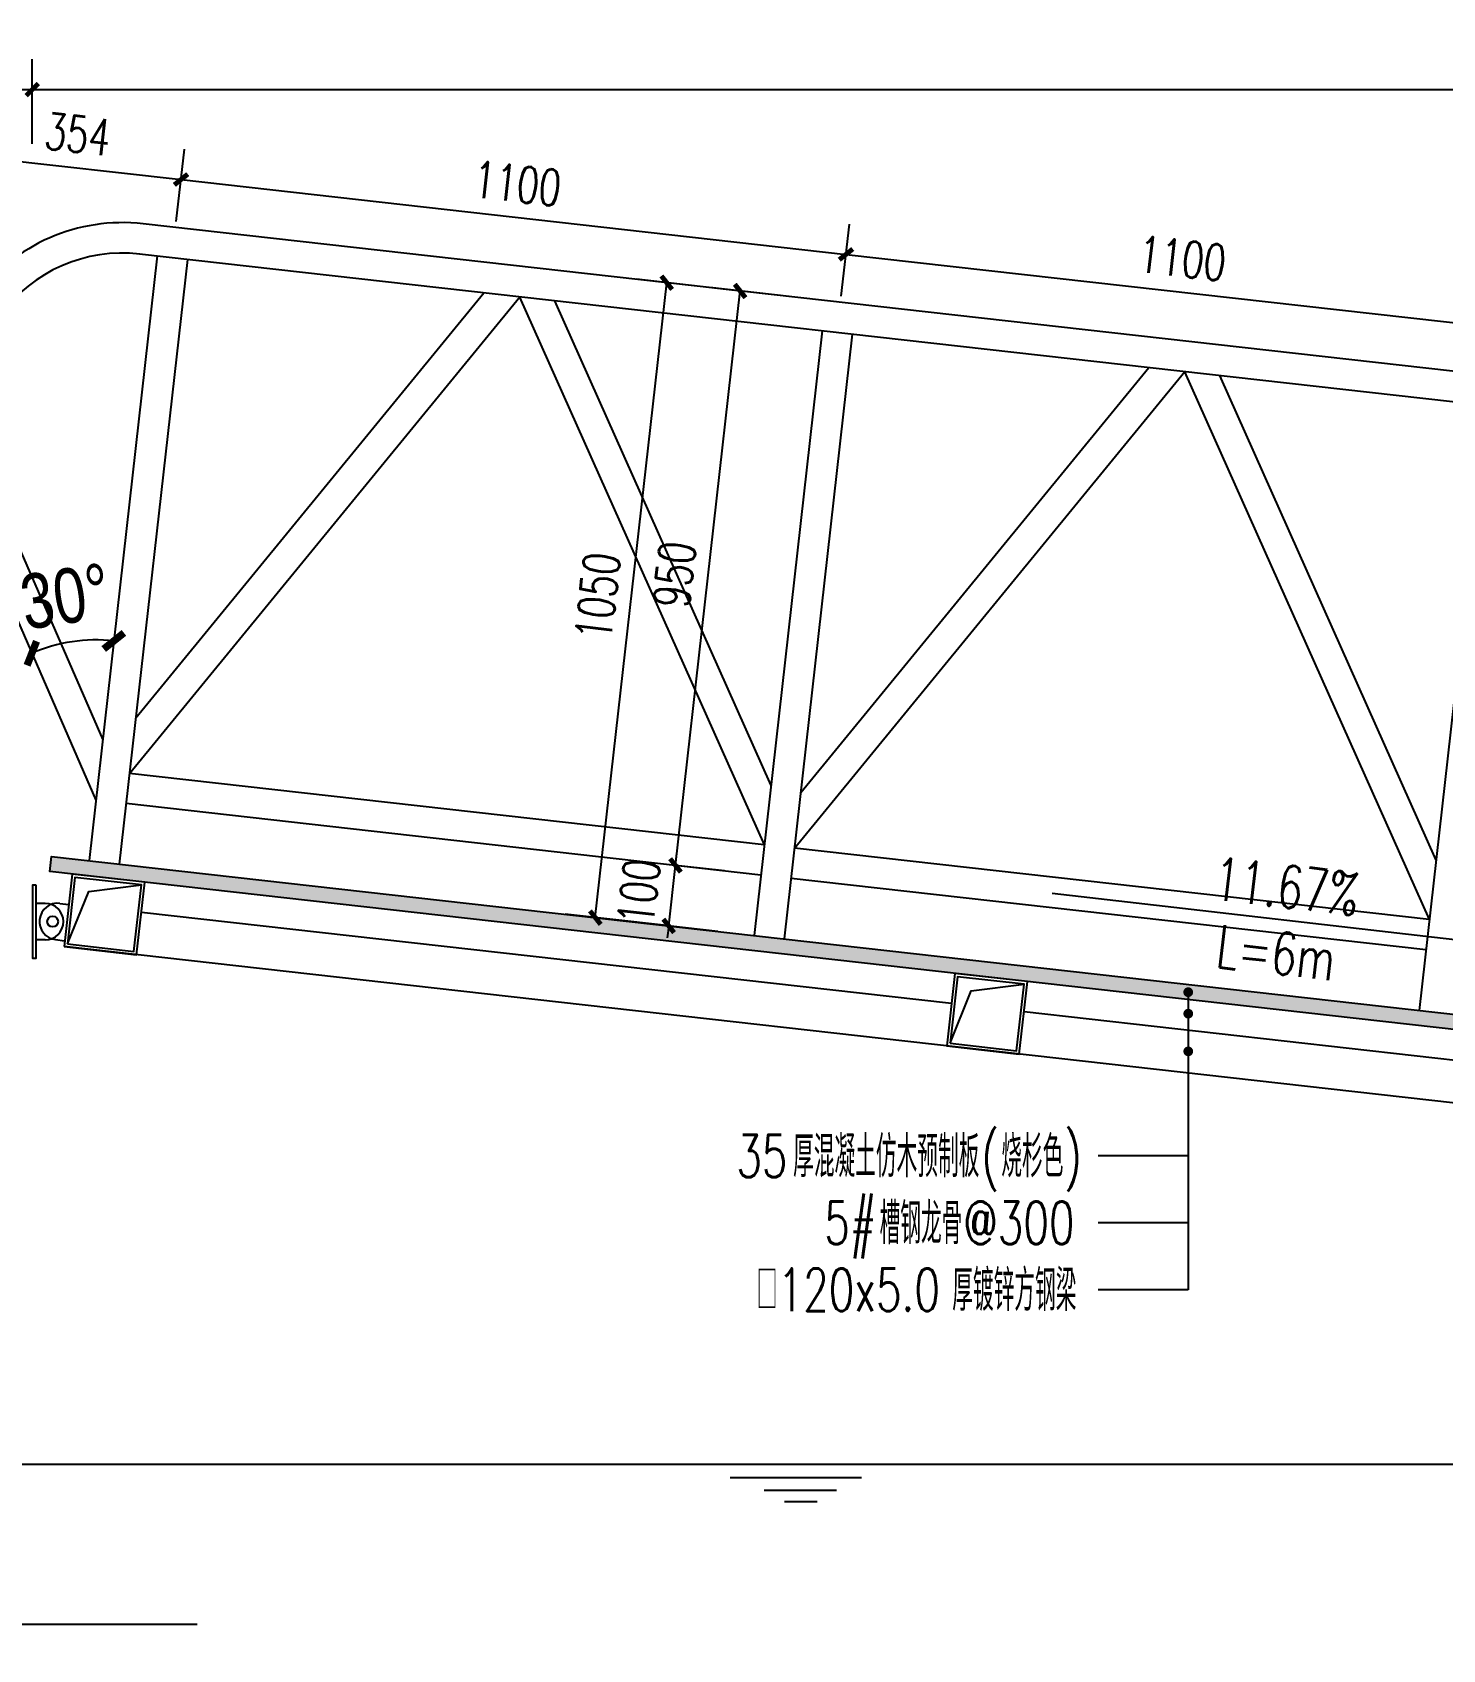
# Model space of a CAD drawing. Extents: x 833816 to 4746262, y -3629782 to -1973088.
# Drawn here: x 2453097 to 2455415, y -2629622 to -2626964 of the extents above; entities that cross this region are included whole.
import ezdxf

# ---------------------------------------------------------------- set-up
doc = ezdxf.new("R2010")
doc.units = 0
doc.header["$LTSCALE"] = 1000
doc.header["$MEASUREMENT"] = 0
doc.header["$PDMODE"] = 32
for name, color, linetype in [('00-Blackground line', 1, 'Continuous'), ('00-Face', 2, 'Continuous'), ('00-Hatch1', 8, 'Continuous'), ('00-Structure', 4, 'Continuous'), ('00-Wall', 4, 'Continuous'), ('DIM_LEAD', 3, 'Continuous'), ('DIM_SYMB', 3, 'Continuous'), ('hatch', 8, 'Continuous'), ('PUB_DIM', 3, 'Continuous'), ('PUB_TEXT', 7, 'Continuous')]:
    doc.layers.add(name, color=color, linetype=linetype)
doc.styles.add('_TCH_DIM', font='SIMPLEX', dxfattribs={"bigfont": 'GBCBIG'})
doc.styles.add('_TCH_DIM_T3', font='SIMPLEX', dxfattribs={"width": 0.7058823529411765, "bigfont": 'GBCBIG'})
doc.styles.add('ART-HZTXT', font='hztxt_e.shx', dxfattribs={"width": 0.8, "bigfont": 'HZTXT.shx'})
doc.dimstyles.new('_TCH_ARCH&&20', dxfattribs={"dimtxt": 59.5, "dimasz": 20, "dimexe": 50, "dimexo": 60, "dimgap": 25.25, "dimtad": 1, "dimdec": 0, "dimzin": 0, "dimdsep": 46, "dimtxsty": '_TCH_DIM_T3', "dimblk": 'ARCHTICK', "dimcen": 0.09, "dimclrt": 7, "dimazin": 2, "dimtfac": 1, "dimtdec": 0, "dimtix": 1, "dimtmove": 2, "dimatfit": 3, "dimfxl": 50, "dimtolj": 1, "dimtzin": 0, "dimarcsym": 0})
doc.dimstyles.new('_TCH_ARCH_M_M', dxfattribs={"dimscale": 0, "dimtxt": 3, "dimasz": 1, "dimexe": 1, "dimexo": 2, "dimgap": 1, "dimtad": 1, "dimdec": 0, "dimrnd": 10, "dimzin": 0, "dimdsep": 46, "dimtxsty": 'ART-HZTXT', "dimblk": 'ARCHTICK', "dimcen": 0.09, "dimdle": 1, "dimclrt": 7, "dimadec": 0, "dimazin": 2, "dimtfac": 1, "dimtdec": 0, "dimtix": 1, "dimtmove": 2, "dimatfit": 3, "dimfxl": 1, "dimtolj": 1, "dimtzin": 0, "dimarcsym": 0})

# ---------------------------------------------------------------- blocks, each defined once
blk = doc.blocks.new('_ArchTick')
at = {"color": 0, "linetype": 'ByBlock', "const_width": 0.4}
blk.add_lwpolyline([(-0.5, -0.5), (0.5, 0.5)], dxfattribs=at)
blk = doc.blocks.new('*D765')
at = {"layer": 'Defpoints', "color": 0, "ltscale": 0.5, "transparency": 16777216}
for p in [(2453302.291145894, -2627331.389281204), (2452970.697593066, -2627696.600238492), (2453185.207826303, -2627962.89542046), (2453201.651058826, -2628225.744669965), (2453190.468827221, -2628325.11749809)]:
    blk.add_point(p, dxfattribs=at)
at = {"layer": 'PUB_DIM', "color": 0, "lineweight": -2, "ltscale": 0.5, "transparency": 16777216}
blk.add_arc((2453201.65105961, -2628225.744671761), 263.3630741604369, 83.57962506439016, 113.5796249077044, dxfattribs=at)
at = {"layer": 'PUB_DIM', "color": 0, "lineweight": -2, "ltscale": 0.5, "transparency": 16777216, "xscale": 30, "yscale": 30, "zscale": 30}
for p, rotation in [((2453096.299736447, -2627984.371086754), 203.5796249077044), ((2453231.100929216, -2627964.033353681), 353.5796250643902)]:
    blk.add_blockref('_ArchTick', p, dxfattribs=dict(at, rotation=rotation))
at = {"layer": 'PUB_DIM', "color": 7, "ltscale": 0.5, "transparency": 16777216, "insert": (2453151.172797066, -2627891.16805129), "char_height": 90, "attachment_point": 5, "rotation": 8.579624986016304, "style": 'ART-HZTXT'}
blk.add_mtext('\\A1;30°', dxfattribs=at)
blk = doc.blocks.new('A$C29D932DF')
at = {"layer": '00-Blackground line'}
for p, q in [((0, 0), (230.9534657597542, -529.1444314718246)), ((45.82525199651718, 20.0011568069458), (242.1356979012489, -429.7716097831726))]:
    blk.add_line(p, q, dxfattribs=at)
blk = doc.blocks.new('*D750')
at = {"layer": 'Defpoints', "color": 0, "transparency": 16777216}
for p in [(2454140.019558837, -2627375.341674703), (2454311.547760817, -2627394.643412282), (2454194.134326192, -2628438.058039953)]:
    blk.add_point(p, dxfattribs=at)
at = {"layer": 'PUB_DIM', "color": 0, "lineweight": -2, "transparency": 16777216}
for p, q in [((2454022.606124212, -2628418.756302374), (2454140.019558837, -2627375.341674703)), ((2454251.924067803, -2627387.93407316), (2454090.333147993, -2627369.750558768)), ((2454134.510633179, -2628431.348700831), (2453972.919713368, -2628413.165186439))]:
    blk.add_line(p, q, dxfattribs=at)
at = {"layer": 'PUB_DIM', "color": 0, "lineweight": -2, "transparency": 16777216, "xscale": 20, "yscale": 20, "zscale": 20}
for p, rotation in [((2454140.019558837, -2627375.341674703), 83.5796250630511), ((2454022.606124212, -2628418.756302374), 263.5796250630511)]:
    blk.add_blockref('_ArchTick', p, dxfattribs=dict(at, rotation=rotation))
at = {"layer": 'PUB_DIM', "color": 7, "transparency": 16777216, "insert": (2454026.657789596, -2627890.89876101), "char_height": 59.5, "attachment_point": 5, "rotation": 83.5796250630511, "style": '_TCH_DIM_T3'}
blk.add_mtext('\\A1;1050', dxfattribs=at)
blk = doc.blocks.new('*D751')
at = {"layer": 'Defpoints', "color": 0, "transparency": 16777216}
for p in [(2454260.619041989, -2627388.912501855), (2454400.983300361, -2627404.707420995), (2454294.752097647, -2628348.74922662)]:
    blk.add_point(p, dxfattribs=at)
at = {"layer": 'PUB_DIM', "color": 0, "lineweight": -2, "transparency": 16777216}
for p, q in [((2454154.387839274, -2628332.95430748), (2454260.619041989, -2627388.912501855)), ((2454341.359607347, -2627397.998081874), (2454210.932631144, -2627383.32138592)), ((2454235.128404633, -2628342.039887499), (2454104.70142843, -2628327.363191545))]:
    blk.add_line(p, q, dxfattribs=at)
at = {"layer": 'PUB_DIM', "color": 0, "lineweight": -2, "transparency": 16777216, "xscale": 20, "yscale": 20, "zscale": 20}
for p, rotation in [((2454260.619041989, -2627388.912501855), 83.57962506306399), ((2454154.387839274, -2628332.95430748), 263.579625063064)]:
    blk.add_blockref('_ArchTick', p, dxfattribs=dict(at, rotation=rotation))
at = {"layer": 'PUB_DIM', "color": 7, "transparency": 16777216, "insert": (2454152.848388703, -2627854.783177139), "char_height": 59.5, "attachment_point": 5, "rotation": 83.57962506306399, "style": '_TCH_DIM_T3'}
blk.add_mtext('\\A1;950', dxfattribs=at)
blk = doc.blocks.new('*D752')
at = {"layer": 'Defpoints', "color": 0, "transparency": 16777216}
for p in [(2454154.387839272, -2628332.954307479), (2454294.752097646, -2628348.74922662), (2454283.569865736, -2628448.122048666)]:
    blk.add_point(p, dxfattribs=at)
at = {"layer": 'PUB_DIM', "color": 0, "lineweight": -2, "transparency": 16777216}
for p, q in [((2454235.128404633, -2628342.039887498), (2454104.701428427, -2628327.363191545)), ((2454154.387839272, -2628332.954307479), (2454156.624285645, -2628313.079743141)), ((2454143.205607362, -2628432.327129525), (2454154.387839272, -2628332.954307479)), ((2454223.946172723, -2628441.412709543), (2454093.519196517, -2628426.73601359)), ((2454143.205607362, -2628432.327129525), (2454140.969160988, -2628452.201693863))]:
    blk.add_line(p, q, dxfattribs=at)
at = {"layer": 'PUB_DIM', "color": 0, "lineweight": -2, "transparency": 16777216, "xscale": 20, "yscale": 20, "zscale": 20}
for p, rotation in [((2454154.387839272, -2628332.954307479), 263.5796250629286), ((2454143.205607362, -2628432.327129525), 83.57962506292859)]:
    blk.add_blockref('_ArchTick', p, dxfattribs=dict(at, rotation=rotation))
at = {"layer": 'PUB_DIM', "color": 7, "transparency": 16777216, "insert": (2454094.141671388, -2628376.490490973), "char_height": 59.5, "attachment_point": 5, "rotation": 83.5796250629286, "style": '_TCH_DIM_T3'}
blk.add_mtext('\\A1;100', dxfattribs=at)
blk = doc.blocks.new('*D756')
at = {"layer": 'Defpoints', "color": 0, "transparency": 16777216}
for p in [(2455527.792771808, -2627451.725164763), (2454420.235390046, -2627457.189390065), (2455513.336428383, -2627580.193940516)]:
    blk.add_point(p, dxfattribs=at)
at = {"layer": 'PUB_DIM', "color": 0, "lineweight": -2, "transparency": 16777216}
for p, q in [((2454426.944729162, -2627397.565697051), (2454440.282849401, -2627279.034203467)), ((2454434.691733471, -2627328.720614312), (2455527.792771808, -2627451.725164763)), ((2455520.0457675, -2627520.570247502), (2455533.383887738, -2627402.038753918))]:
    blk.add_line(p, q, dxfattribs=at)
at = {"layer": 'PUB_DIM', "color": 0, "lineweight": -2, "transparency": 16777216, "xscale": 20, "yscale": 20, "zscale": 20}
for p, rotation in [((2454434.691733471, -2627328.720614312), 173.579625067631), ((2455527.792771808, -2627451.725164763), 353.579625067631)]:
    blk.add_blockref('_ArchTick', p, dxfattribs=dict(at, rotation=rotation))
at = {"layer": 'PUB_DIM', "color": 7, "transparency": 16777216, "insert": (2454987.392480163, -2627335.567837608), "char_height": 59.5, "attachment_point": 5, "rotation": 353.579625067631, "style": '_TCH_DIM_T3'}
blk.add_mtext('\\A1;1100', dxfattribs=at)
blk = doc.blocks.new('*D757')
at = {"layer": 'Defpoints', "color": 0, "transparency": 16777216}
for p in [(2453327.134351296, -2627334.184839567), (2454434.691733471, -2627328.720614313), (2454420.235390046, -2627457.189390064)]:
    blk.add_point(p, dxfattribs=at)
at = {"layer": 'PUB_DIM', "color": 0, "lineweight": -2, "transparency": 16777216}
for p, q in [((2453333.843690414, -2627274.561146554), (2453347.181810652, -2627156.029652971)), ((2453341.590694721, -2627205.716063816), (2454434.691733471, -2627328.720614313)), ((2454426.944729163, -2627397.56569705), (2454440.282849401, -2627279.034203468))]:
    blk.add_line(p, q, dxfattribs=at)
at = {"layer": 'PUB_DIM', "color": 0, "lineweight": -2, "transparency": 16777216, "xscale": 20, "yscale": 20, "zscale": 20}
for p, rotation in [((2453341.590694721, -2627205.716063816), 173.579625067621), ((2454434.691733471, -2627328.720614313), 353.579625067621)]:
    blk.add_blockref('_ArchTick', p, dxfattribs=dict(at, rotation=rotation))
at = {"layer": 'PUB_DIM', "color": 7, "transparency": 16777216, "insert": (2453894.291441619, -2627212.563287135), "char_height": 59.5, "attachment_point": 5, "rotation": 353.57962506762107, "style": '_TCH_DIM_T3'}
blk.add_mtext('\\A1;1100', dxfattribs=at)
blk = doc.blocks.new('*D758')
at = {"layer": 'Defpoints', "color": 0, "transparency": 16777216}
for p in [(2453341.590694722, -2627205.716063816), (2452975.486219025, -2627294.61455383), (2453327.134351297, -2627334.184839568)]:
    blk.add_point(p, dxfattribs=at)
at = {"layer": 'PUB_DIM', "color": 0, "lineweight": -2, "transparency": 16777216}
for p, q in [((2452982.195558142, -2627234.990860816), (2452995.533678381, -2627116.459367233)), ((2453333.843690414, -2627274.561146554), (2453347.181810653, -2627156.029652971)), ((2452989.94256245, -2627166.145778078), (2453341.590694722, -2627205.716063816))]:
    blk.add_line(p, q, dxfattribs=at)
at = {"layer": 'PUB_DIM', "color": 0, "lineweight": -2, "transparency": 16777216, "xscale": 20, "yscale": 20, "zscale": 20}
for p, rotation in [((2452989.94256245, -2627166.145778078), 173.5796250676318), ((2453341.590694722, -2627205.716063816), 353.5796250676319)]:
    blk.add_blockref('_ArchTick', p, dxfattribs=dict(at, rotation=rotation))
at = {"layer": 'PUB_DIM', "color": 7, "transparency": 16777216, "insert": (2453171.91685611, -2627131.275869017), "char_height": 59.5, "attachment_point": 5, "rotation": 353.5796250676318, "style": '_TCH_DIM_T3'}
blk.add_mtext('\\A1;354', dxfattribs=at)
blk = doc.blocks.new('*D762')
at = {"layer": 'Defpoints', "color": 0, "transparency": 16777216}
for p in [(2453097.097491699, -2627057.923738401), (2452947.097491699, -2627207.238005426), (2453097.097491699, -2627207.238005426)]:
    blk.add_point(p, dxfattribs=at)
at = {"layer": 'PUB_DIM', "color": 0, "lineweight": -2, "transparency": 16777216}
for p, q in [((2452947.097491699, -2627147.238005426), (2452947.097491699, -2627007.923738401)), ((2453097.097491699, -2627147.238005426), (2453097.097491699, -2627007.923738401)), ((2452947.097491699, -2627057.923738401), (2452927.097491699, -2627057.923738401)), ((2452947.097491699, -2627057.923738401), (2453097.097491699, -2627057.923738401)), ((2453097.097491699, -2627057.923738401), (2453117.097491699, -2627057.923738401))]:
    blk.add_line(p, q, dxfattribs=at)
at = {"layer": 'PUB_DIM', "color": 0, "lineweight": -2, "transparency": 16777216, "xscale": 20, "yscale": 20, "zscale": 20}
blk.add_blockref('_ArchTick', (2452947.097491699, -2627057.923738401), dxfattribs=at)
at = {"layer": 'PUB_DIM', "color": 0, "lineweight": -2, "transparency": 16777216, "xscale": 20, "yscale": 20, "zscale": 20, "rotation": 180}
blk.add_blockref('_ArchTick', (2453097.097491699, -2627057.923738401), dxfattribs=at)
at = {"layer": 'PUB_DIM', "color": 7, "transparency": 16777216, "insert": (2453022.097491699, -2627002.923738401), "char_height": 59.5, "attachment_point": 5, "style": '_TCH_DIM_T3'}
blk.add_mtext('\\A1;150', dxfattribs=at)
blk = doc.blocks.new('*D763')
at = {"layer": 'Defpoints', "color": 0, "transparency": 16777216}
for p in [(2459103.224022302, -2627057.923738401), (2453097.097491699, -2627207.238005426), (2459103.224022302, -2627207.238005426)]:
    blk.add_point(p, dxfattribs=at)
at = {"layer": 'PUB_DIM', "color": 0, "lineweight": -2, "transparency": 16777216}
for p, q in [((2453097.097491699, -2627147.238005426), (2453097.097491699, -2627007.923738401)), ((2459103.224022302, -2627147.238005426), (2459103.224022302, -2627007.923738401)), ((2453097.097491699, -2627057.923738401), (2459103.224022302, -2627057.923738401))]:
    blk.add_line(p, q, dxfattribs=at)
at = {"layer": 'PUB_DIM', "color": 0, "lineweight": -2, "transparency": 16777216, "xscale": 20, "yscale": 20, "zscale": 20, "rotation": 180}
blk.add_blockref('_ArchTick', (2453097.097491699, -2627057.923738401), dxfattribs=at)
at = {"layer": 'PUB_DIM', "color": 0, "lineweight": -2, "transparency": 16777216, "xscale": 20, "yscale": 20, "zscale": 20}
blk.add_blockref('_ArchTick', (2459103.224022302, -2627057.923738401), dxfattribs=at)
at = {"layer": 'PUB_DIM', "color": 7, "transparency": 16777216, "insert": (2456100.160757001, -2627002.923738401), "char_height": 59.5, "attachment_point": 5, "style": '_TCH_DIM_T3'}
blk.add_mtext('\\A1;6006', dxfattribs=at)

msp = doc.modelspace()

# ---------------------------------------------------------------- hatches: boundary and pattern name
at = {"layer": 'hatch'}
h = msp.add_hatch(dxfattribs=at)
h.set_pattern_fill('木纹02', color=256, scale=30, style=0)
h.set_pattern_definition([(0, (2448943.306594643, -2628335.000033905), (0, 120), [24, -36, 12, -48]), (0, (2449027.306594643, -2628332.000033905), (0, 120), [24, -96]), (0, (2449015.306594643, -2628326.000033905), (0, 120), [12, -108]), (0, (2448949.306594643, -2628323.000033905), (0, 120), [6, -84, 6, -24]), (0, (2448991.306594643, -2628317.000033905), (0, 120), [24, -36, 6, -54]), (0, (2448961.306594643, -2628314.000033905), (0, 120), [18, -102]), (0, (2448991.306594643, -2628311.000033905), (0, 120), [36, -84]), (0, (2448955.306594643, -2628308.000033905), (0, 120), [24, -96]), (0, (2449003.306594643, -2628305.000033905), (0, 120), [60, -60]), (0, (2448967.306594643, -2628299.000033905), (0, 120), [12, -36, 24, -48]), (0, (2449051.306594643, -2628296.000033905), (0, 120), [24, -96]), (0, (2449027.306594643, -2628293.000033905), (0, 120), [12, -108]), (0, (2449003.306594643, -2628290.000033905), (0, 120), [12, -108]), (0, (2448943.306594643, -2628287.000033905), (0, 120), [24, -96]), (0, (2449003.306594643, -2628284.000033905), (0, 120), [24, -96]), (0, (2449003.306594643, -2628278.000033905), (0, 120), [24, -24, 24, -48]), (0, (2448979.306594643, -2628272.000033905), (0, 120), [12, -60, 24, -24]), (0, (2449003.306594643, -2628269.000033905), (0, 120), [36, -84]), (0, (2449003.306594643, -2628263.000033905), (0, 120), [24, -96]), (0, (2448955.306594643, -2628260.000033905), (0, 120), [36, -48, 12, -24]), (0, (2448955.306594643, -2628254.000033905), (0, 120), [60, -60]), (0, (2449027.306594643, -2628251.000033905), (0, 120), [12, -108]), (0, (2448991.306594643, -2628248.000033905), (0, 120), [24, -96]), (0, (2448967.306594643, -2628245.000033905), (0, 120), [12, -48, 12, -48]), (0, (2448955.306594643, -2628242.000033905), (0, 120), [12, -36, 24, -48]), (0, (2448979.306594643, -2628239.000033905), (0, 120), [12, -60, 12, -36]), (0, (2449003.306594643, -2628236.000033905), (0, 120), [36, -84]), (0, (2448955.306594643, -2628230.000033905), (0, 120), [24, -96]), (0, (2449015.306594643, -2628227.000033905), (0, 120), [12, -108]), (0, (2449039.306594643, -2628224.000033905), (0, 120), [12, -108]), (14.03624347, (2449027.306594643, -2628326.000033905), (119.9999999965756, -4.388509555752762e-09), [12.36, -482.41266312]), (14.03624347, (2449039.306594643, -2628299.000033905), (119.9999999965756, -4.388509555752762e-09), [12.36, -482.41266312]), (14.03624347, (2449027.306594643, -2628227.000033905), (119.9999999965756, -4.388509555752762e-09), [12.36, -482.41266312]), (14.03624347, (2448991.306594643, -2628272.000033905), (119.9999999965756, -4.388509555752762e-09), [12.36, -482.41266312]), (14.03624347, (2449015.306594643, -2628254.000033905), (119.9999999965756, -4.388509555752762e-09), [12.36, -482.41266312]), (14.03624347, (2449027.306594643, -2628263.000033905), (119.9999999965756, -4.388509555752762e-09), [12.36, -482.41266312]), (14.03624347, (2448967.306594643, -2628242.000033905), (119.9999999965756, -4.388509555752762e-09), [12.36, -482.41266312]), (14.03624347, (2449015.306594643, -2628248.000033905), (119.9999999965756, -4.388509555752762e-09), [12.36, -482.41266312]), (14.03624347, (2449039.306594643, -2628293.000033905), (119.9999999965756, -4.388509555752762e-09), [24.72, -470.05266312]), (14.03624347, (2449027.306594643, -2628284.000033905), (119.9999999965756, -4.388509555752762e-09), [24.72, -470.05266312]), (14.03624347, (2449027.306594643, -2628278.000033905), (119.9999999965756, -4.388509555752762e-09), [24.72, -470.05266312]), (165.96375653, (2448991.306594643, -2628317.000033905), (-119.9999999965756, -4.388549523781649e-09), [12.36, -24.72, 12.36, -445.3326631200001]), (165.96375653, (2448967.306594643, -2628299.000033905), (-119.9999999965756, -4.388549523781649e-09), [12.36, -482.41266312]), (165.96375653, (2448967.306594643, -2628245.000033905), (-119.9999999965756, -4.388549523781649e-09), [24.72, -470.05266312]), (194.03624347, (2449027.306594643, -2628332.000033905), (-119.9999999965756, 4.388522878429058e-09), [12.36, -482.41266312]), (345.96375653, (2449051.306594643, -2628332.000033905), (119.9999999965756, 4.388479579731097e-09), [12.36, -482.41266312]), (345.96375653, (2449015.306594643, -2628290.000033905), (119.9999999965756, 4.388479579731097e-09), [12.36, -482.41266312]), (345.96375653, (2449039.306594643, -2628269.000033905), (119.9999999965756, 4.388479579731097e-09), [12.36, -482.41266312]), (345.96375653, (2448991.306594643, -2628260.000033905), (119.9999999965756, 4.388479579731097e-09), [12.36, -482.41266312]), (345.96375653, (2448979.306594643, -2628245.000033905), (119.9999999965756, 4.388479579731097e-09), [12.36, -482.41266312]), (345.96375653, (2448991.306594643, -2628239.000033905), (119.9999999965756, 4.388479579731097e-09), [12.36, -482.41266312]), (345.96375653, (2448991.306594643, -2628260.000033905), (119.9999999965756, 4.388479579731097e-09), [12.36, -482.41266312]), (345.96375653, (2449027.306594643, -2628242.000033905), (119.9999999965756, 4.388479579731097e-09), [49.44, -445.3326631200001]), (345.96375653, (2448955.306594643, -2628323.000033905), (119.9999999965756, 4.388479579731097e-09), [49.44, -445.3326631200001]), (345.96375653, (2448967.306594643, -2628314.000033905), (119.9999999965756, 4.388479579731097e-09), [49.44, -445.3326631200001]), (345.96375653, (2448979.306594643, -2628308.000033905), (119.9999999965756, 4.388479579731097e-09), [12.36, -24.72, 24.72, -432.97266312]), (345.96375653, (2448979.306594643, -2628299.000033905), (119.9999999965756, 4.388479579731097e-09), [24.72, -24.72, 24.72, -420.61266312]), (345.96375653, (2448967.306594643, -2628287.000033905), (119.9999999965756, 4.388479579731097e-09), [49.44, -445.3326631200001]), (345.96375653, (2448955.306594643, -2628278.000033905), (119.9999999965756, 4.388479579731097e-09), [49.44, -445.3326631200001]), (345.96375653, (2448955.306594643, -2628272.000033905), (119.9999999965756, 4.388479579731097e-09), [49.44, -445.3326631200001]), (345.96375653, (2449039.306594643, -2628236.000033905), (119.9999999965756, 4.388479579731097e-09), [12.36, -482.41266312]), (345.96376753, (2449051.306594643, -2628224.000033905), (119.9999999965734, 2.304273464370787e-05), [24.72, -470.05266312]), (345.96376753, (2448979.306594643, -2628230.000033905), (119.9999999965734, 2.304273464370787e-05), [24.72, -470.05266312]), (345.96375753, (2448967.306594643, -2628335.000033905), (119.9999999965756, 2.098783643544877e-06), [49.44, -445.3326631200001]), (345.96375753, (2449039.306594643, -2628251.000033905), (119.9999999965756, 2.098783643544877e-06), [37.08, -457.69266312]), (345.96375753, (2449051.306594643, -2628260.000033905), (119.9999999965756, 2.098783643544877e-06), [74.16, -420.61266312])])
h.paths.add_polyline_path([(2453128.474994418, -2628318.141451788), (2459103.224022302, -2628990.468430331), (2459100.429772708, -2629015.300008824), (2453125.679436448, -2628342.984657248)])

# ---------------------------------------------------------------- linework, layer by layer
at = {"layer": '00-Blackground line'}
for p, q in [((2457758.659289393, -2627782.540220668), (2453279.136033329, -2627278.468112757)), ((2453302.291145894, -2627331.389281204), (2453190.468827221, -2628325.11749809)), ((2453351.977556798, -2627336.980397155), (2453240.155238125, -2628330.708614042)), ((2457753.077403936, -2627832.227670362), (2453273.548270854, -2627328.154901316)), ((2453898.434923085, -2627398.886355688), (2453257.033805284, -2628182.215536525)), ((2453839.2524654, -2627392.241846373), (2453267.302592429, -2628090.75173836)), ((2454300.478136691, -2628299.36470299), (2453898.434923085, -2627398.886355688)), ((2454311.480721149, -2628201.364993264), (2453956.081811341, -2627405.358464172)), ((2454395.392184469, -2627454.39383178), (2454283.569865796, -2628448.122048666)), ((2454445.078595373, -2627459.984947731), (2454333.2562767, -2628453.713164618)), ((2454991.567079875, -2627521.614053776), (2454350.165962073, -2628304.943234732)), ((2454932.38462213, -2627514.969544461), (2454360.434749219, -2628213.479436567)), ((2455393.610293421, -2628422.092401197), (2454991.567079875, -2627521.614053776)), ((2455404.612877819, -2628324.092691352), (2455049.213968071, -2627528.086162259)), ((2455488.493223044, -2627577.398382356), (2455376.670904371, -2628571.126599242)), ((2454300.343213591, -2628299.062816074), (2453256.9285858, -2628181.649381568)), ((2454294.75209758, -2628348.749227097), (2453251.337469908, -2628231.335792353)), ((2455393.444252106, -2628422.06736665), (2454350.029624495, -2628304.653932025)), ((2455387.853136155, -2628471.753777315), (2454344.438508484, -2628354.340342929)), ((2453118.224022361, -2628395.300008585), (2453103.224022361, -2628395.300008585)), ((2453142.304196867, -2628395.356343438), (2453157.204782876, -2628397.094745209)), ((2453118.224022302, -2628455.300008704), (2453103.224022242, -2628455.300008704)), ((2453135.351354632, -2628454.952131798), (2453150.251940641, -2628456.690533569)), ((2457621.172394189, -2628969.611168673), (2453149.395377967, -2628466.410730293))]:
    msp.add_line(p, q, dxfattribs=at)
msp.add_lwpolyline([(2453103.224022302, -2628365.300008585), (2453097.204695853, -2628365.300008585), (2453097.204695853, -2628485.300008585), (2453103.224022302, -2628485.300008585)], close=True, dxfattribs=at)
msp.add_circle((2453130.616499516, -2628425.300008585), 8.850909292697906, dxfattribs=at)
for centre, radius, start, end in [((2453245.649105224, -2627576.593297293), 299.9999999999999, 83.57962197144694, 203.5796231283768), ((2453245.649105224, -2627576.593297293), 250.0000000574838, 83.57962197144694, 203.5796231283768), ((2453138.829414579, -2628425.15442889), 30, 83.34557665849711, 263.3455732462615), ((2453118.224022361, -2628425.300008585), 30, 270, 90)]:
    msp.add_arc(centre, radius, start, end, dxfattribs=at)
at = {"layer": '00-Face'}
msp.add_lwpolyline([(2459100.428464386, -2629015.311635782), (2453125.679436448, -2628342.984657248), (2453128.474994418, -2628318.141451788), (2459103.224022361, -2628990.468430331)], dxfattribs=at)
at = {"layer": '00-Hatch1'}
for p, q in [((2454244.535983416, -2629338.944637348), (2454460.193590852, -2629338.944637348)), ((2454300.084219071, -2629359.624246289), (2454418.80486879, -2629359.624246289)), ((2454333.848762783, -2629378.127138307), (2454387.218661818, -2629378.127138307))]:
    msp.add_line(p, q, dxfattribs=at)
at = {"layer": '00-Structure', "color": 5, "ltscale": 25.4}
msp.add_line((2457228.224022242, -2629317.300008943), (2452903.225391182, -2629317.300008704), dxfattribs=at)
at = {"layer": '00-Structure', "ltscale": 25.4}
for points in [[(2453149.396580609, -2628466.400055935), (2453268.642166528, -2628479.834721377), (2453282.07683185, -2628360.589135458), (2453162.831245932, -2628347.154470017)], [(2454600.238848659, -2628629.663250377), (2454719.484434578, -2628643.097915818), (2454732.9190999, -2628523.8523299), (2454613.673513982, -2628510.417664459)]]:
    msp.add_lwpolyline(points, close=True, dxfattribs=at)
at = {"layer": '00-Wall', "color": 4}
for p, q in [((2454608.074836108, -2628560.111319234), (2453276.479653272, -2628410.269482901)), ((2456058.918698582, -2628723.371979406), (2454727.322223219, -2628573.529997637))]:
    msp.add_line(p, q, dxfattribs=at)
at = {"layer": 'DIM_LEAD'}
for p, q in [((2454997.248342249, -2628541.289982965), (2454997.248342249, -2628810.444022825)), ((2454997.248342249, -2628810.444022825), (2454849.420146865, -2628810.444022825)), ((2454997.248342249, -2628810.444022825), (2454997.248342249, -2629030.244022824)), ((2454997.248342249, -2628920.344022824), (2454849.420146865, -2628920.344022824)), ((2454997.248342249, -2629030.244022824), (2454849.420146865, -2629030.244022824))]:
    msp.add_line(p, q, dxfattribs=at)
at = {"layer": 'DIM_LEAD', "const_width": 8}
for points in [[(2454997.248342249, -2628537.289982965, 1), (2454997.248342249, -2628545.289982965, 1)], [(2454997.248342249, -2628572.564276745, 1), (2454997.248342249, -2628580.564276745, 1)], [(2454997.248342249, -2628634.563334276, 1), (2454997.248342249, -2628642.563334276, 1)]]:
    msp.add_lwpolyline(points, format="xyb", close=True, dxfattribs=at)
at = {"layer": 'DIM_SYMB'}
msp.add_lwpolyline([(2452453.667975542, -2629579.767543043), (2452888.359645722, -2629579.767543043), (2452903.646395561, -2629537.767543043), (2452918.457861941, -2629621.767543043), (2452933.359645722, -2629579.767543043), (2453368.051315903, -2629579.767543043)], dxfattribs=at)
at = {"layer": 'hatch'}
for points in [[(2453154.924924406, -2628461.991267493), (2453264.233378145, -2628474.30637758), (2453276.548487994, -2628364.997923782), (2453167.240034255, -2628352.682813694)], [(2454605.767192456, -2628625.254461934), (2454715.075646195, -2628637.569572022), (2454727.390756044, -2628528.261118223), (2454618.082302305, -2628515.946008136)]]:
    msp.add_lwpolyline(points, close=True, dxfattribs=at)
for points in [[(2453154.924924406, -2628461.991267493), (2453189.780589256, -2628375.880638172), (2453276.548487994, -2628364.997923782)], [(2454605.767192456, -2628625.254461934), (2454640.622857305, -2628539.143832614), (2454727.390756044, -2628528.261118223)]]:
    msp.add_lwpolyline(points, dxfattribs=at)
at = {"layer": 'PUB_DIM'}
msp.add_lwpolyline([(2454773.569778237, -2628378.457491448), (2455525.771595868, -2628465.287653973)], dxfattribs=at)

# ---------------------------------------------------------------- block references
msp.add_blockref('A$C29D932DF', (2452970.697593066, -2627696.600238492))

# ---------------------------------------------------------------- texts
at = {"layer": 'PUB_TEXT', "color": 7, "style": '_TCH_DIM', "width": 0.7}
for s, p in [('11.67%', (2455036.06939535, -2628388.606102549)), ('L=6m', (2455040.835316886, -2628499.92697926))]:
    msp.add_text(s, height=70, rotation=353.4152255794425, dxfattribs=at).set_placement(p)
for s, height, p in [('35', 70, (2454254.335749703, -2628845.444022825)), ('厚混凝土仿木预制板', 67.5177304964539, (2454347.669083036, -2628845.444022825)), ('(', 70, (2454657.307380908, -2628845.444022825)), ('烧杉色', 67.5177304964539, (2454689.974047575, -2628845.444022825)), (')', 70, (2454793.186813532, -2628845.444022825)), ('5#', 70, (2454398.903125589, -2628955.344022824)), ('槽钢龙骨', 67.5177304964539, (2454489.903125589, -2628955.344022824)), ('@300', 70, (2454627.520146865, -2628955.344022824)), ('□', 67.5177304964539, (2454287.94567878, -2629065.244022824)), ('120x5.0', 70, (2454322.3499341, -2629065.244022824)), ('厚镀锌方钢梁', 67.5177304964539, (2454609.3499341, -2629065.244022824))]:
    msp.add_text(s, height=height, dxfattribs=at).set_placement(p)

# ---------------------------------------------------------------- dimensions: what is measured, and where the dimension line sits
at = {"layer": 'PUB_DIM'}
for p1, p2, distance, picture, middle in [((2452947.097491699, -2627207.238005426), (2453097.097491699, -2627207.238005426), 149.3142670248635, '*D762', (2453022.097491699, -2627002.923738401)), ((2453097.097491699, -2627207.238005426), (2459103.224022302, -2627207.238005426), 149.3142670248635, '*D763', (2456100.160757001, -2627002.923738401)), ((2452975.486219025, -2627294.61455383), (2453327.134351296, -2627334.184839567), 129.2795892947768, '*D758', (2453171.91685611, -2627131.275869017)), ((2453327.134351296, -2627334.184839567), (2454420.235390046, -2627457.189390065), 129.27958929559813, '*D757', (2453894.291441619, -2627212.563287135)), ((2454420.235390046, -2627457.189390065), (2455513.336428383, -2627580.193940516), 129.27958929652362, '*D756', (2454987.392480163, -2627335.567837608)), ((2454194.134326193, -2628438.058039953), (2454311.547760817, -2627394.643412282), 172.6107793507683, '*D750', (2454026.657789596, -2627890.89876101)), ((2454294.752097646, -2628348.74922662), (2454400.983300361, -2627404.707420995), 141.2501486685891, '*D751', (2454152.848388703, -2627854.783177139)), ((2454283.569865736, -2628448.122048666), (2454294.752097646, -2628348.74922662), 141.25014867054423, '*D752', (2454094.141671388, -2628376.490490973))]:
    dim = msp.add_aligned_dim(p1=p1, p2=p2, distance=distance, dimstyle='_TCH_ARCH&&20', dxfattribs=at)
    dim.commit()
    dim.dimension.update_dxf_attribs({"geometry": picture, "text_midpoint": middle})
at = {"layer": 'PUB_DIM', "ltscale": 0.5}
dim = msp.add_angular_dim_2l(base=(2453185.207826303, -2627962.89542046), line1=((2453302.291145894, -2627331.389281204), (2453190.468827221, -2628325.11749809)), line2=((2452970.697593066, -2627696.600238492), (2453201.651058826, -2628225.744669964)), dimstyle='_TCH_ARCH_M_M', override={"dimscale": 30, "dimfxl": 1.25, "dimarcsym": 1}, dxfattribs=at)
dim.commit()
dim.dimension.update_dxf_attribs({"geometry": '*D765', "text_midpoint": (2453151.172797066, -2627891.16805129)})

doc.saveas('drawing.dxf')
